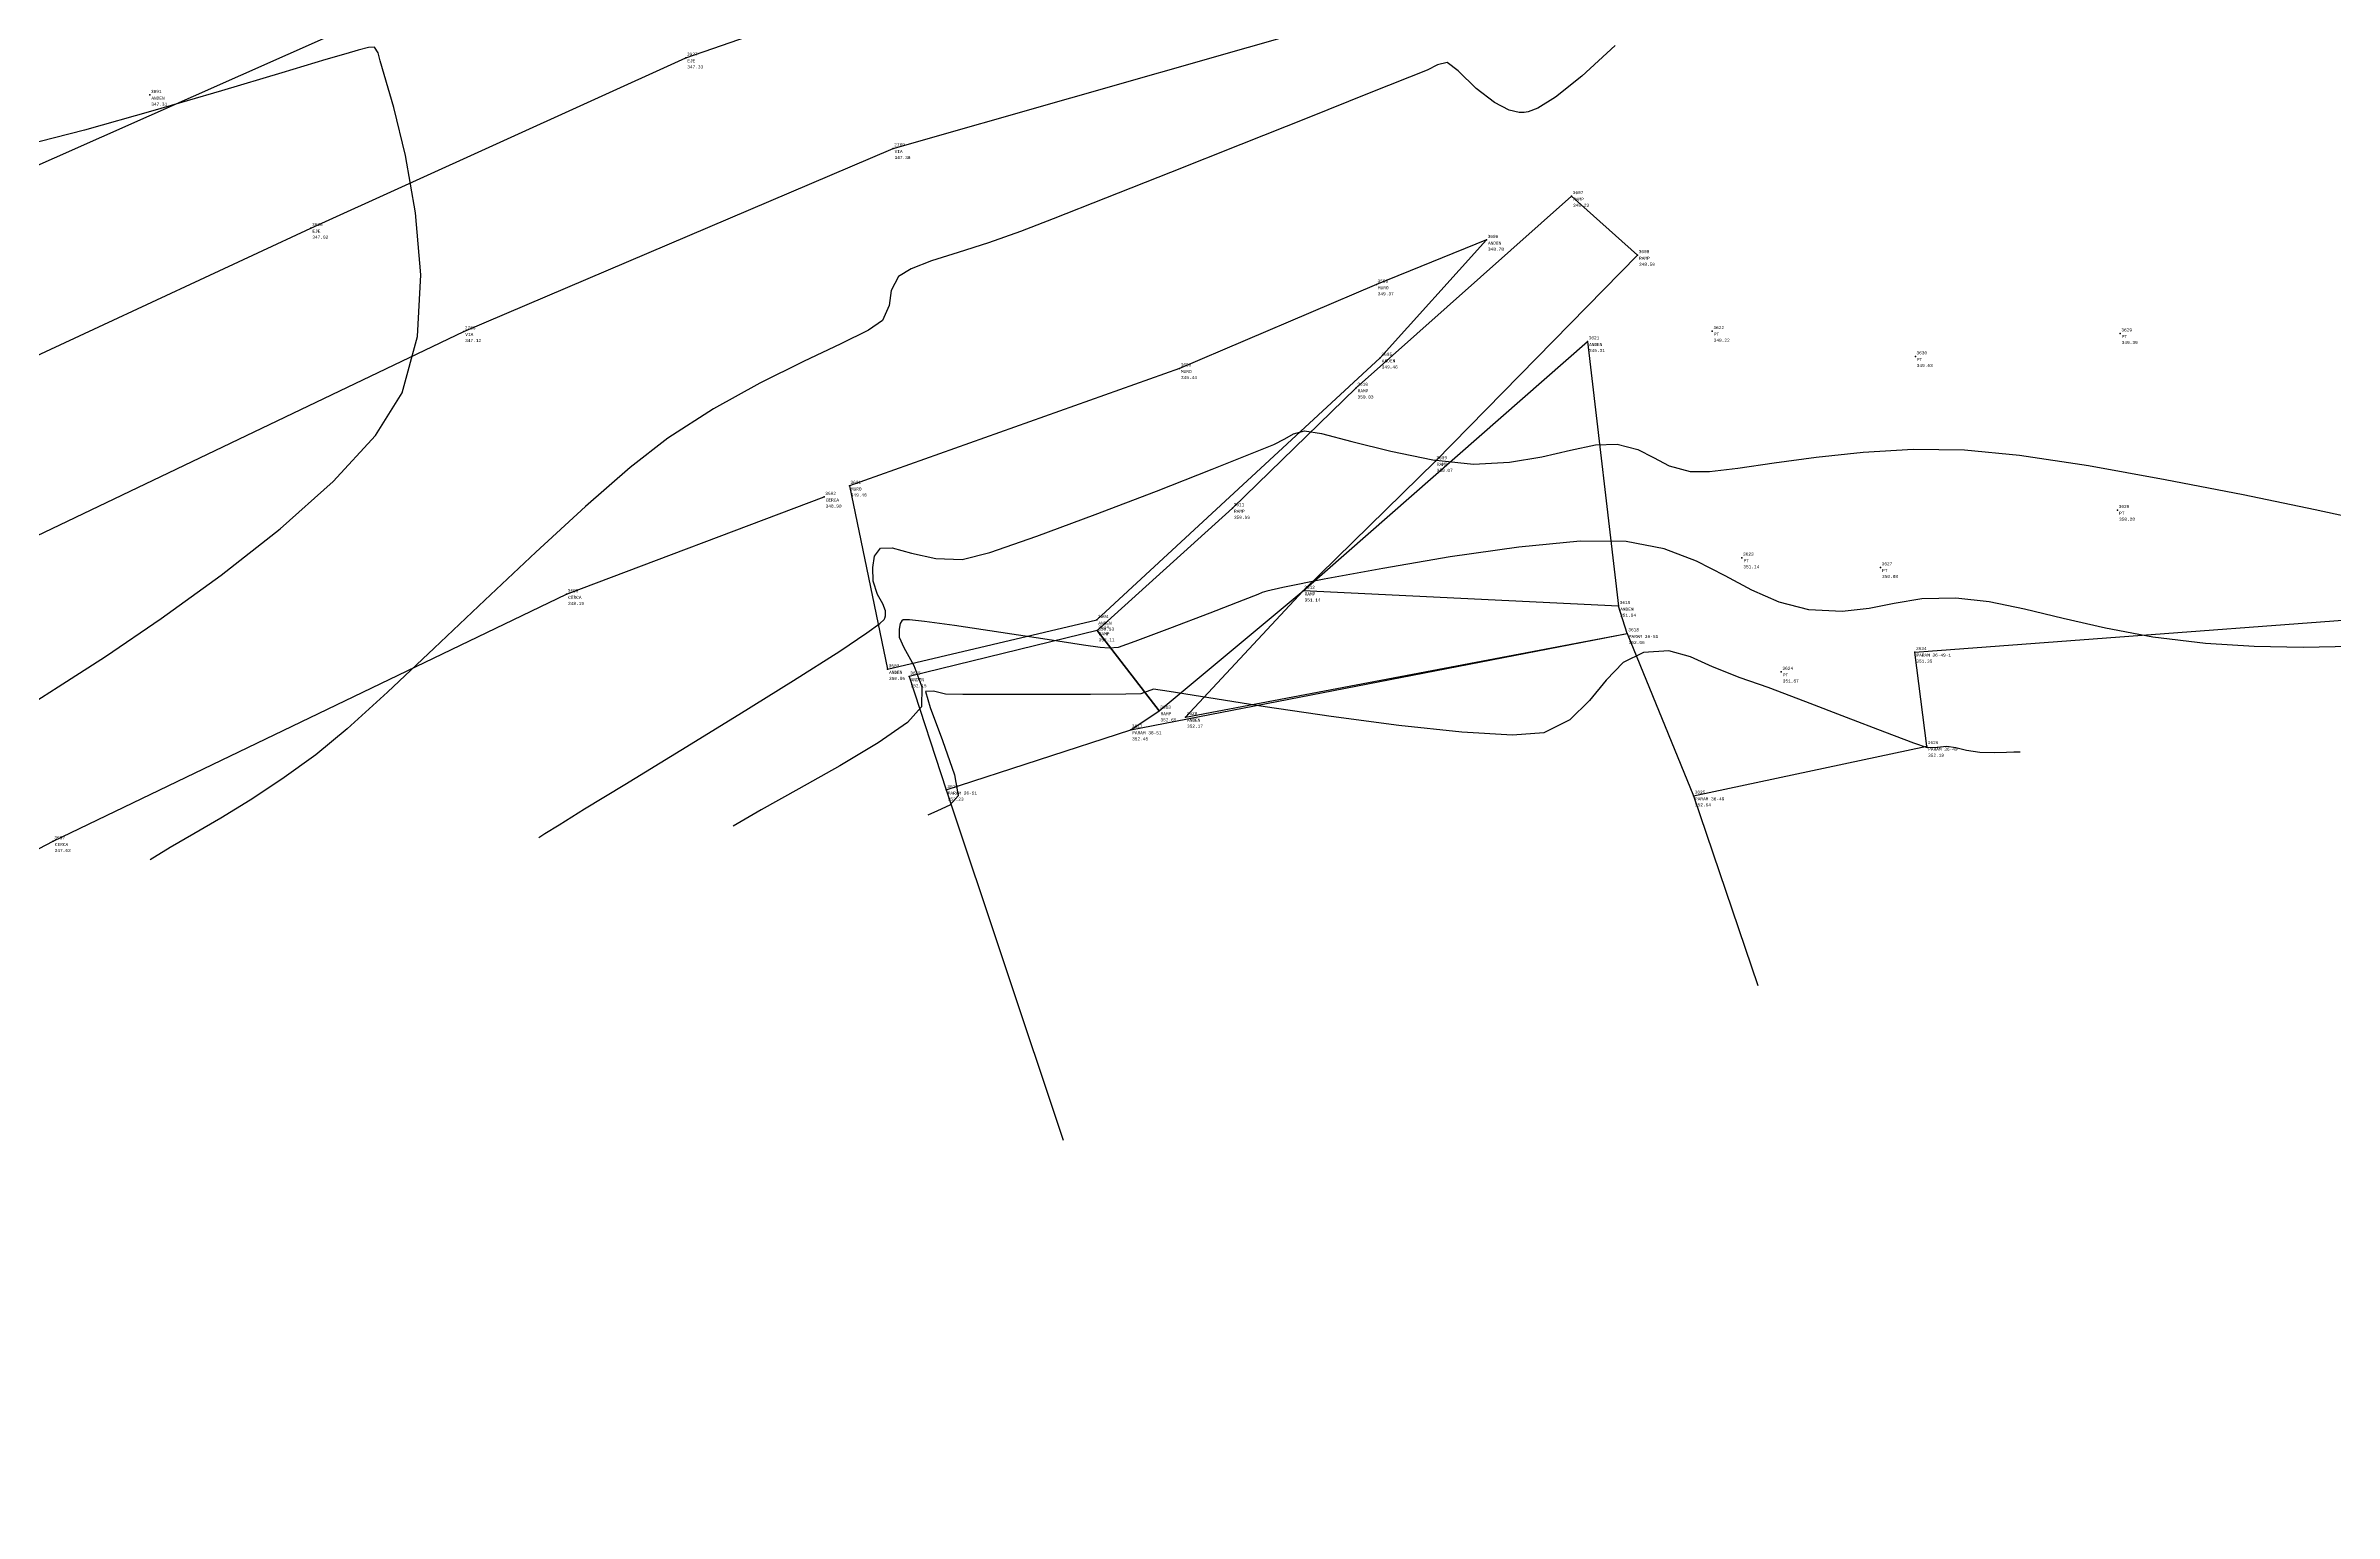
# Model space of a CAD drawing. Header units: metres. Extents: x 5050628 to 5051715, y 2427226 to 2427693.
# Drawn here: x 5051544.2 to 5051581.34, y 2427646.61 to 2427670.42 of the extents above; entities that cross this region are included whole.
import ezdxf
from ezdxf.enums import TextEntityAlignment as Align

# ---------------------------------------------------------------- set-up
doc = ezdxf.new("R2010")
doc.units = ezdxf.units.M
for name, color, linetype in [('1. Eje Vía', 7, 'Continuous'), ('Anden', 252, 'Continuous'), ('C-TOPO-MINR-N', 11, 'Continuous'), ('Cerca', 90, 'FENCELINE2'), ('CVL_PUNTO', 2, 'Continuous'), ('CVL_PUNTO_COR', 2, 'Continuous'), ('CVL_PUNTO_NUM', 2, 'Continuous'), ('Paramento', 7, 'Continuous'), ('Rampa', 253, 'Continuous'), ('Vía', 40, 'Continuous')]:
    doc.layers.add(name, color=color, linetype=linetype)
doc.styles.add('MONOTXT4', font='monotxt4.shx')
doc.linetypes.add('FENCELINE2', pattern='A,0.25,-0.1,[132,ltypeshp.shx,S=0.1,R=0,X=-0.1,Y=0],-0.1,1', length=1.45)

msp = doc.modelspace()

# ---------------------------------------------------------------- linework, layer by layer
at = {"layer": '1. Eje Vía', "elevation": 280.286, "flags": 128}
msp.add_lwpolyline([(5051542.476, 2427664.661), (5051548.504, 2427667.464), (5051554.589, 2427670.228), (5051560.516, 2427672.285), (5051567.305, 2427673.596), (5051573.644, 2427674.365), (5051580.454, 2427673.946), (5051586.673, 2427673.236), (5051592.858, 2427672.363), (5051600.825, 2427670.745), (5051607.092, 2427669.006), (5051613.712, 2427667.94), (5051620.059, 2427666.438), (5051626.599, 2427664.856), (5051632.613, 2427663.545), (5051638.513, 2427662.883), (5051644.52, 2427662.457), (5051650.851, 2427662.303), (5051656.955, 2427662.685), (5051664.269, 2427664.13)], dxfattribs=at)
at = {"layer": 'Anden', "flags": 128}
for points, elevation in [([(5051557.243, 2427663.28), (5051557.863, 2427660.304), (5051561.258, 2427661.104), (5051565.86, 2427665.358), (5051567.583, 2427667.271), (5051565.796, 2427666.546), (5051562.601, 2427665.186), (5051557.243, 2427663.28)], 349.949), ([(5051569.223, 2427665.624), (5051569.728, 2427661.33), (5051564.607, 2427661.576), (5051569.223, 2427665.624)], 349.776), ([(5051564.607, 2427661.576), (5051562.699, 2427659.529), (5051569.868, 2427660.887), (5051569.728, 2427661.33), (5051564.607, 2427661.576)], 351.61), ([(5051558.213, 2427660.185), (5051558.815, 2427658.345), (5051561.809, 2427659.323), (5051562.269, 2427659.632), (5051561.266, 2427660.931), (5051558.213, 2427660.185)], 352.612)]:
    msp.add_lwpolyline(points, dxfattribs=dict(at, elevation=elevation))
at = {"layer": 'C-TOPO-MINR-N', "color": 32, "linetype": 'Continuous', "lineweight": -3}
for points in [[(5051543.864, 2427659.675, 347.966), (5051544.405, 2427660.017, 347.966), (5051545.169, 2427660.513, 347.966), (5051546.077, 2427661.13, 347.966), (5051547.048, 2427661.832, 347.966), (5051548.004, 2427662.585, 347.966), (5051548.866, 2427663.352, 347.966), (5051549.553, 2427664.099, 347.966), (5051549.987, 2427664.792, 347.966), (5051550.233, 2427665.703, 347.966), (5051550.287, 2427666.704, 347.966), (5051550.204, 2427667.711, 347.966), (5051550.041, 2427668.644, 347.966), (5051549.853, 2427669.42, 347.966), (5051549.696, 2427669.959, 347.966), (5051549.626, 2427670.177, 347.966), (5051549.595, 2427670.306, 347.966), (5051549.537, 2427670.4, 347.966), (5051549.439, 2427670.395, 347.966), (5051549.271, 2427670.349, 347.966), (5051549.07, 2427670.293, 347.966), (5051548.749, 2427670.198, 347.966), (5051548.032, 2427669.982, 347.966), (5051547.051, 2427669.69, 347.966), (5051545.939, 2427669.366, 347.966), (5051544.83, 2427669.055, 347.966), (5051543.856, 2427668.802, 347.966)], [(5051569.67, 2427670.425, 348.966), (5051569.129, 2427669.929, 348.966), (5051568.703, 2427669.587, 348.966), (5051568.419, 2427669.411, 348.966), (5051568.26, 2427669.349, 348.966), (5051568.192, 2427669.339, 348.966), (5051568.111, 2427669.341, 348.966), (5051567.949, 2427669.379, 348.966), (5051567.711, 2427669.501, 348.966), (5051567.418, 2427669.73, 348.966), (5051567.121, 2427670.014, 348.966), (5051566.944, 2427670.15, 348.966), (5051566.786, 2427670.114, 348.966), (5051566.623, 2427670.026, 348.966), (5051566.334, 2427669.911, 348.966), (5051565.654, 2427669.64, 348.966), (5051564.702, 2427669.26, 348.966), (5051563.596, 2427668.82, 348.966), (5051562.456, 2427668.367, 348.966), (5051561.401, 2427667.948, 348.966), (5051560.549, 2427667.612, 348.966), (5051560.02, 2427667.406, 348.966), (5051559.499, 2427667.223, 348.966), (5051559.007, 2427667.068, 348.966), (5051558.578, 2427666.932, 348.966), (5051558.244, 2427666.805, 348.966), (5051558.039, 2427666.678, 348.966), (5051557.922, 2427666.449, 348.966), (5051557.891, 2427666.207, 348.966), (5051557.781, 2427665.963, 348.966), (5051557.551, 2427665.808, 348.966), (5051557.104, 2427665.586, 348.966), (5051556.498, 2427665.298, 348.966), (5051555.791, 2427664.946, 348.966), (5051555.038, 2427664.53, 348.966), (5051554.298, 2427664.054, 348.966), (5051553.688, 2427663.577, 348.966), (5051552.96, 2427662.943, 348.966), (5051552.157, 2427662.207, 348.966), (5051551.325, 2427661.423, 348.966), (5051550.507, 2427660.647, 348.966), (5051549.747, 2427659.934, 348.966), (5051549.091, 2427659.338, 348.966), (5051548.582, 2427658.915, 348.966), (5051548.034, 2427658.52, 348.966), (5051547.519, 2427658.18, 348.966), (5051547.041, 2427657.887, 348.966), (5051546.606, 2427657.634, 348.966), (5051546.222, 2427657.412, 348.966), (5051545.894, 2427657.214, 348.966)], [(5051552.204, 2427657.576, 350.966), (5051552.303, 2427657.639, 350.966), (5051552.532, 2427657.782, 350.966), (5051552.946, 2427658.037, 350.966), (5051553.597, 2427658.435, 350.966), (5051554.509, 2427658.993, 350.966), (5051555.451, 2427659.571, 350.966), (5051556.339, 2427660.123, 350.966), (5051557.086, 2427660.599, 350.966), (5051557.526, 2427660.893, 350.966), (5051557.735, 2427661.046, 350.966), (5051557.807, 2427661.111, 350.966), (5051557.82, 2427661.131, 350.966), (5051557.831, 2427661.172, 350.966), (5051557.83, 2427661.251, 350.966), (5051557.788, 2427661.365, 350.966), (5051557.698, 2427661.519, 350.966), (5051557.627, 2427661.733, 350.966), (5051557.622, 2427661.954, 350.966), (5051557.651, 2427662.137, 350.966), (5051557.751, 2427662.269, 350.966), (5051557.94, 2427662.274, 350.966), (5051558.254, 2427662.191, 350.966), (5051558.648, 2427662.1, 350.966), (5051559.075, 2427662.083, 350.966), (5051559.524, 2427662.201, 350.966), (5051560.288, 2427662.464, 350.966), (5051561.234, 2427662.815, 350.966), (5051562.226, 2427663.196, 350.966), (5051563.13, 2427663.551, 350.966), (5051563.809, 2427663.821, 350.966), (5051564.13, 2427663.95, 350.966), (5051564.309, 2427664.042, 350.966), (5051564.449, 2427664.123, 350.966), (5051564.631, 2427664.171, 350.966), (5051564.906, 2427664.128, 350.966), (5051565.399, 2427664.002, 350.966), (5051566.028, 2427663.844, 350.966), (5051566.713, 2427663.704, 350.966), (5051567.372, 2427663.635, 350.966), (5051567.958, 2427663.663, 350.966), (5051568.481, 2427663.753, 350.966), (5051568.945, 2427663.861, 350.966), (5051569.351, 2427663.944, 350.966), (5051569.702, 2427663.957, 350.966), (5051570.039, 2427663.873, 350.966), (5051570.294, 2427663.741, 350.966), (5051570.549, 2427663.606, 350.966), (5051570.887, 2427663.513, 350.966), (5051571.202, 2427663.514, 350.966), (5051571.664, 2427663.567, 350.966), (5051572.25, 2427663.652, 350.966), (5051572.935, 2427663.746, 350.966), (5051573.695, 2427663.827, 350.966), (5051574.506, 2427663.875, 350.966), (5051575.343, 2427663.867, 350.966), (5051576.232, 2427663.779, 350.966), (5051577.354, 2427663.609, 350.966), (5051578.599, 2427663.386, 350.966), (5051579.861, 2427663.139, 350.966), (5051581.032, 2427662.897, 350.966), (5051582.003, 2427662.688, 350.966)], [(5051581.618, 2427660.671, 351.966), (5051580.837, 2427660.66, 351.966), (5051580.042, 2427660.673, 351.966), (5051579.254, 2427660.72, 351.966), (5051578.397, 2427660.825, 351.966), (5051577.63, 2427660.969, 351.966), (5051576.941, 2427661.128, 351.966), (5051576.315, 2427661.278, 351.966), (5051575.739, 2427661.397, 351.966), (5051575.2, 2427661.459, 351.966), (5051574.646, 2427661.446, 351.966), (5051574.201, 2427661.374, 351.966), (5051573.795, 2427661.29, 351.966), (5051573.356, 2427661.24, 351.966), (5051572.814, 2427661.27, 351.966), (5051572.332, 2427661.392, 351.966), (5051571.89, 2427661.589, 351.966), (5051571.455, 2427661.823, 351.966), (5051570.992, 2427662.058, 351.966), (5051570.469, 2427662.256, 351.966), (5051569.85, 2427662.38, 351.966), (5051569.102, 2427662.383, 351.966), (5051568.107, 2427662.287, 351.966), (5051566.996, 2427662.128, 351.966), (5051565.9, 2427661.942, 351.966), (5051564.951, 2427661.764, 351.966), (5051564.28, 2427661.629, 351.966), (5051564.018, 2427661.574, 351.966), (5051563.945, 2427661.548, 351.966), (5051563.873, 2427661.52, 351.966), (5051563.635, 2427661.428, 351.966), (5051563.092, 2427661.217, 351.966), (5051562.44, 2427660.966, 351.966), (5051561.877, 2427660.754, 351.966), (5051561.603, 2427660.658, 351.966), (5051561.46, 2427660.647, 351.966), (5051561.314, 2427660.657, 351.966), (5051561.044, 2427660.696, 351.966), (5051560.451, 2427660.787, 351.966), (5051559.699, 2427660.902, 351.966), (5051558.95, 2427661.012, 351.966), (5051558.464, 2427661.078, 351.966), (5051558.219, 2427661.105, 351.966), (5051558.132, 2427661.109, 351.966), (5051558.115, 2427661.106, 351.966), (5051558.097, 2427661.09, 351.966), (5051558.07, 2427661.045, 351.966), (5051558.052, 2427660.957, 351.966), (5051558.05, 2427660.824, 351.966), (5051558.129, 2427660.657, 351.966), (5051558.287, 2427660.365, 351.966), (5051558.418, 2427660.019, 351.966), (5051558.414, 2427659.692, 351.966), (5051558.185, 2427659.442, 351.966), (5051557.709, 2427659.111, 351.966), (5051557.087, 2427658.738, 351.966), (5051556.421, 2427658.363, 351.966), (5051555.811, 2427658.023, 351.966), (5051555.359, 2427657.758, 351.966)], [(5051576.244, 2427658.961, 352.966), (5051576.214, 2427658.96, 352.966), (5051576.144, 2427658.958, 352.966), (5051576.021, 2427658.952, 352.966), (5051575.835, 2427658.947, 352.966), (5051575.591, 2427658.954, 352.966), (5051575.375, 2427658.987, 352.966), (5051575.2, 2427659.028, 352.966), (5051575.056, 2427659.052, 352.966), (5051574.898, 2427659.035, 352.966), (5051574.742, 2427659.027, 352.966), (5051574.519, 2427659.103, 352.966), (5051574.048, 2427659.282, 352.966), (5051573.428, 2427659.522, 352.966), (5051572.763, 2427659.778, 352.966), (5051572.152, 2427660.008, 352.966), (5051571.698, 2427660.167, 352.966), (5051571.253, 2427660.341, 352.966), (5051570.893, 2427660.504, 352.966), (5051570.545, 2427660.601, 352.966), (5051570.131, 2427660.578, 352.966), (5051569.8, 2427660.413, 352.966), (5051569.525, 2427660.129, 352.966), (5051569.254, 2427659.796, 352.966), (5051568.933, 2427659.486, 352.966), (5051568.511, 2427659.272, 352.966), (5051568.006, 2427659.234, 352.966), (5051567.184, 2427659.283, 352.966), (5051566.163, 2427659.393, 352.966), (5051565.06, 2427659.539, 352.966), (5051563.992, 2427659.696, 352.966), (5051563.078, 2427659.839, 352.966), (5051562.434, 2427659.942, 352.966), (5051562.178, 2427659.98, 352.966), (5051562.077, 2427659.943, 352.966), (5051561.976, 2427659.903, 352.966), (5051561.729, 2427659.898, 352.966), (5051561.157, 2427659.895, 352.966), (5051560.419, 2427659.893, 352.966), (5051559.674, 2427659.893, 352.966), (5051559.082, 2427659.895, 352.966), (5051558.802, 2427659.899, 352.966), (5051558.606, 2427659.947, 352.966), (5051558.48, 2427659.944, 352.966), (5051558.552, 2427659.683, 352.966), (5051558.752, 2427659.149, 352.966), (5051558.948, 2427658.59, 352.966), (5051559.008, 2427658.252, 352.966), (5051558.873, 2427658.1, 352.966), (5051558.675, 2427658.008, 352.966), (5051558.514, 2427657.939, 352.966)]]:
    msp.add_polyline3d(points, dxfattribs=at)
at = {"layer": 'Cerca', "elevation": 347.027, "flags": 128}
msp.add_lwpolyline([(5051523.024, 2427646.608), (5051528.388, 2427649.887), (5051534.761, 2427652.633), (5051538.313, 2427654.37), (5051544.324, 2427657.512), (5051552.655, 2427661.521), (5051556.835, 2427663.101)], dxfattribs=at)
at = {"layer": 'CVL_PUNTO', "color": 4}
for p in [(5051554.589, 2427670.228, 347.794), (5051554.589, 2427670.228, 347.794), (5051545.89, 2427669.624, 347.775), (5051545.89, 2427669.624, 347.775), (5051557.953, 2427668.758, 347.843), (5051557.953, 2427668.758, 347.843), (5051568.965, 2427667.982, 348.695), (5051568.965, 2427667.982, 348.695), (5051548.504, 2427667.464, 347.491), (5051548.504, 2427667.464, 347.491), (5051567.583, 2427667.271, 349.249), (5051567.583, 2427667.271, 349.249), (5051570.035, 2427667.024, 348.966), (5051570.035, 2427667.024, 348.966), (5051565.796, 2427666.546, 349.832), (5051565.796, 2427666.546, 349.832), (5051550.985, 2427665.788, 347.585), (5051550.985, 2427665.788, 347.585), (5051569.223, 2427665.624, 349.776), (5051569.223, 2427665.624, 349.776), (5051571.248, 2427665.792, 349.685), (5051571.248, 2427665.792, 349.685), (5051577.869, 2427665.754, 349.861), (5051577.869, 2427665.754, 349.861), (5051562.601, 2427665.186, 349.904), (5051562.601, 2427665.186, 349.904), (5051565.86, 2427665.358, 349.926), (5051565.86, 2427665.358, 349.926), (5051574.543, 2427665.382, 350.001), (5051574.543, 2427665.382, 350.001), (5051565.468, 2427664.871, 350.492), (5051565.468, 2427664.871, 350.492), (5051566.753, 2427663.68, 350.541), (5051566.753, 2427663.68, 350.541), (5051557.243, 2427663.28, 349.949), (5051557.243, 2427663.28, 349.949), (5051556.835, 2427663.101, 349.366), (5051556.835, 2427663.101, 349.366), (5051563.462, 2427662.918, 351.453), (5051563.462, 2427662.918, 351.453), (5051577.825, 2427662.887, 350.745), (5051577.825, 2427662.887, 350.745), (5051571.729, 2427662.115, 351.607), (5051571.729, 2427662.115, 351.607), (5051573.978, 2427661.958, 351.349), (5051573.978, 2427661.958, 351.349), (5051552.655, 2427661.521, 348.658), (5051552.655, 2427661.521, 348.658), (5051564.607, 2427661.576, 351.61), (5051564.607, 2427661.576, 351.61), (5051561.258, 2427661.104, 351.4), (5051561.258, 2427661.104, 351.4), (5051569.728, 2427661.33, 352.407), (5051569.728, 2427661.33, 352.407), (5051561.266, 2427660.931, 352.581), (5051561.266, 2427660.931, 352.581), (5051569.868, 2427660.887, 352.522), (5051569.868, 2427660.887, 352.522), (5051557.863, 2427660.304, 351.326), (5051557.863, 2427660.304, 351.326), (5051572.368, 2427660.262, 352.338), (5051572.368, 2427660.262, 352.338), (5051574.536, 2427660.584, 351.821), (5051574.536, 2427660.584, 351.821), (5051558.213, 2427660.185, 352.612), (5051558.213, 2427660.185, 352.612), (5051562.269, 2427659.632, 353.121), (5051562.269, 2427659.632, 353.121), (5051562.699, 2427659.529, 352.639), (5051562.699, 2427659.529, 352.639), (5051561.809, 2427659.323, 352.915), (5051561.809, 2427659.323, 352.915), (5051574.727, 2427659.057, 352.652), (5051574.727, 2427659.057, 352.652), (5051558.815, 2427658.345, 352.693), (5051558.815, 2427658.345, 352.693), (5051570.943, 2427658.251, 353.104), (5051570.943, 2427658.251, 353.104), (5051544.324, 2427657.512, 348.1), (5051544.324, 2427657.512, 348.1)]:
    msp.add_point(p, dxfattribs=at)
at = {"layer": 'Paramento', "elevation": 352.693, "flags": 128}
for points in [[(5051570.943, 2427658.251), (5051574.727, 2427659.057), (5051574.536, 2427660.584), (5051584.81, 2427661.349), (5051585.597, 2427656.352)], [(5051558.815, 2427658.345), (5051561.809, 2427659.323), (5051569.868, 2427660.887), (5051570.943, 2427658.251), (5051571.987, 2427655.174)], [(5051558.815, 2427658.345), (5051560.711, 2427652.663)]]:
    msp.add_lwpolyline(points, dxfattribs=at)
at = {"layer": 'Rampa', "elevation": 352.581, "flags": 128}
msp.add_lwpolyline([(5051561.266, 2427660.931), (5051562.269, 2427659.632), (5051564.607, 2427661.576), (5051566.753, 2427663.68), (5051570.035, 2427667.024), (5051568.965, 2427667.982), (5051565.468, 2427664.871), (5051563.462, 2427662.918), (5051561.266, 2427660.931)], dxfattribs=at)
at = {"layer": 'Vía'}
for points in [[(5051539.826, 2427666.605, 347), (5051549.625, 2427670.946, 347.52), (5051555.631, 2427673.303, 347.761), (5051565.749, 2427675.971, 348.211), (5051576.339, 2427677.199, 348.773), (5051586.265, 2427675.769, 349.278), (5051596.554, 2427673.957, 349.874), (5051605.708, 2427672.183, 350.457), (5051615.64, 2427669.519, 350.882), (5051624.468, 2427667.225, 351.456), (5051634.017, 2427665.419, 351.807), (5051643.567, 2427664.795, 352.519), (5051653.117, 2427664.749, 353.329), (5051662.959, 2427665.636, 354.373), (5051664.269, 2427664.13, 354.568), (5051664.726, 2427662.076, 354.665)], [(5051542.538, 2427661.743, 347.034), (5051550.985, 2427665.788, 347.585), (5051557.953, 2427668.758, 347.843), (5051566.606, 2427671.225, 348.22), (5051576.317, 2427672.094, 348.882), (5051585.407, 2427671.033, 349.303), (5051595.826, 2427669.249, 349.936), (5051603.512, 2427667.86, 350.397), (5051614.695, 2427665.254, 351.051), (5051622.818, 2427663.342, 351.533), (5051633.347, 2427661.296, 352.004), (5051642.598, 2427660.402, 352.641), (5051653.282, 2427660.147, 353.58), (5051664.726, 2427662.076, 354.665)]]:
    msp.add_polyline3d(points, dxfattribs=at)

# ---------------------------------------------------------------- texts
at = {"layer": 'CVL_PUNTO_COR', "color": 4, "style": 'MONOTXT4'}
for s, p in [('347.33', (5051554.612, 2427670.105, 347.794)), ('347.31', (5051545.913, 2427669.501, 347.775)), ('347.38', (5051557.976, 2427668.635, 347.843)), ('348.23', (5051568.988, 2427667.859, 348.695)), ('347.02', (5051548.527, 2427667.341, 347.491)), ('348.78', (5051567.606, 2427667.148, 349.249)), ('348.50', (5051570.058, 2427666.901, 348.966)), ('349.37', (5051565.819, 2427666.423, 349.832)), ('347.12', (5051551.008, 2427665.665, 347.585)), ('349.31', (5051569.246, 2427665.501, 349.776)), ('349.22', (5051571.271, 2427665.669, 349.685)), ('349.39', (5051577.892, 2427665.631, 349.861)), ('349.46', (5051565.883, 2427665.235, 349.926)), ('349.53', (5051574.566, 2427665.259, 350.001)), ('349.44', (5051562.624, 2427665.063, 349.904)), ('350.03', (5051565.491, 2427664.748, 350.492)), ('350.07', (5051566.776, 2427663.557, 350.541)), ('348.90', (5051556.858, 2427662.978, 349.366)), ('349.48', (5051557.266, 2427663.157, 349.949)), ('350.99', (5051563.485, 2427662.795, 351.453)), ('350.28', (5051577.848, 2427662.764, 350.745)), ('351.14', (5051571.752, 2427661.992, 351.607)), ('350.88', (5051574.001, 2427661.835, 351.349)), ('348.19', (5051552.678, 2427661.398, 348.658)), ('351.14', (5051564.63, 2427661.453, 351.61)), ('351.94', (5051569.751, 2427661.207, 352.407)), ('350.93', (5051561.281, 2427660.981, 351.4)), ('352.11', (5051561.289, 2427660.808, 352.581)), ('352.06', (5051569.891, 2427660.764, 352.522)), ('351.35', (5051574.559, 2427660.461, 351.821)), ('350.86', (5051557.886, 2427660.181, 351.326)), ('352.15', (5051558.236, 2427660.062, 352.612)), ('351.87', (5051572.391, 2427660.139, 352.338)), ('352.65', (5051562.292, 2427659.509, 353.121)), ('352.45', (5051561.832, 2427659.2, 352.915)), ('352.17', (5051562.722, 2427659.406, 352.639)), ('352.19', (5051574.75, 2427658.934, 352.652)), ('352.23', (5051558.838, 2427658.222, 352.693)), ('352.64', (5051570.966, 2427658.128, 353.104)), ('347.63', (5051544.347, 2427657.389, 348.1))]:
    msp.add_text(s, height=0.05, dxfattribs=at).set_placement(p, align=Align.TOP_LEFT)
at = {"layer": 'CVL_PUNTO_NUM', "color": 4, "style": 'MONOTXT4'}
for s, p in [('3937', (5051554.607, 2427670.246, 347.794)), ('3091', (5051545.908, 2427669.642, 347.775)), ('2769', (5051557.971, 2427668.776, 347.843)), ('3607', (5051568.983, 2427668, 348.695)), ('3936', (5051548.522, 2427667.482, 347.491)), ('3606', (5051567.601, 2427667.289, 349.249)), ('3608', (5051570.053, 2427667.042, 348.966)), ('3599', (5051565.814, 2427666.564, 349.832)), ('2766', (5051551.003, 2427665.806, 347.585)), ('3622', (5051571.266, 2427665.81, 349.685)), ('3629', (5051577.887, 2427665.772, 349.861)), ('3621', (5051569.241, 2427665.642, 349.776)), ('3630', (5051574.561, 2427665.4, 350.001)), ('3600', (5051562.619, 2427665.204, 349.904)), ('3605', (5051565.878, 2427665.376, 349.926)), ('3610', (5051565.486, 2427664.889, 350.492)), ('3609', (5051566.771, 2427663.698, 350.541)), ('3601', (5051557.261, 2427663.298, 349.949)), ('3602', (5051556.853, 2427663.119, 349.366)), ('3611', (5051563.48, 2427662.936, 351.453)), ('3628', (5051577.843, 2427662.905, 350.745)), ('3623', (5051571.747, 2427662.133, 351.607)), ('3627', (5051573.996, 2427661.976, 351.349)), ('3598', (5051552.673, 2427661.539, 348.658)), ('3612', (5051564.625, 2427661.594, 351.61)), ('3619', (5051569.746, 2427661.348, 352.407)), ('3604', (5051561.276, 2427661.122, 351.4)), ('3614', (5051561.284, 2427660.949, 352.581)), ('3618', (5051569.886, 2427660.905, 352.522)), ('3634', (5051574.554, 2427660.602, 351.821)), ('3603', (5051557.881, 2427660.322, 351.326)), ('3615', (5051558.231, 2427660.203, 352.612)), ('3624', (5051572.386, 2427660.28, 352.338)), ('3613', (5051562.287, 2427659.65, 353.121)), ('3620', (5051562.717, 2427659.547, 352.639)), ('3617', (5051561.827, 2427659.341, 352.915)), ('3626', (5051574.745, 2427659.075, 352.652)), ('3616', (5051558.833, 2427658.363, 352.693)), ('3625', (5051570.961, 2427658.269, 353.104)), ('3597', (5051544.342, 2427657.53, 348.1))]:
    msp.add_text(s, height=0.05, dxfattribs=at).set_placement(p, align=Align.BOTTOM_LEFT)
for s, p in [('EJE', (5051554.614, 2427670.203, 347.794)), ('ANDEN', (5051545.915, 2427669.599, 347.775)), ('VIA', (5051557.978, 2427668.733, 347.843)), ('RAMP', (5051568.99, 2427667.957, 348.695)), ('EJE', (5051548.529, 2427667.439, 347.491)), ('ANDEN', (5051567.608, 2427667.246, 349.249)), ('RAMP', (5051570.06, 2427666.999, 348.966)), ('MURO', (5051565.821, 2427666.521, 349.832)), ('VIA', (5051551.01, 2427665.763, 347.585)), ('ANDEN', (5051569.248, 2427665.599, 349.776)), ('PT', (5051571.273, 2427665.767, 349.685)), ('PT', (5051577.894, 2427665.729, 349.861)), ('MURO', (5051562.626, 2427665.161, 349.904)), ('ANDEN', (5051565.885, 2427665.333, 349.926)), ('PT', (5051574.568, 2427665.357, 350.001)), ('RAMP', (5051565.493, 2427664.846, 350.492)), ('RAMP', (5051566.778, 2427663.655, 350.541)), ('MURO', (5051557.268, 2427663.255, 349.949)), ('CERCA', (5051556.86, 2427663.076, 349.366)), ('RAMP', (5051563.487, 2427662.893, 351.453)), ('PT', (5051577.85, 2427662.862, 350.745)), ('PT', (5051571.754, 2427662.09, 351.607)), ('PT', (5051574.003, 2427661.933, 351.349)), ('CERCA', (5051552.68, 2427661.496, 348.658)), ('RAMP', (5051564.632, 2427661.551, 351.61)), ('ANDEN', (5051561.283, 2427661.079, 351.4)), ('ANDEN', (5051569.753, 2427661.305, 352.407)), ('RAMP', (5051561.291, 2427660.906, 352.581)), ('PARAM 36-51', (5051569.893, 2427660.862, 352.522)), ('ANDEN', (5051557.888, 2427660.279, 351.326)), ('PARAM 36-49-1', (5051574.561, 2427660.559, 351.821)), ('ANDEN', (5051558.238, 2427660.16, 352.612)), ('PT', (5051572.393, 2427660.237, 352.338)), ('RAMP', (5051562.294, 2427659.607, 353.121)), ('PARAM 36-51', (5051561.834, 2427659.298, 352.915)), ('ANDEN', (5051562.724, 2427659.504, 352.639)), ('PARAM 36-49', (5051574.752, 2427659.032, 352.652)), ('PARAM 36-51', (5051558.84, 2427658.32, 352.693)), ('PARAM 36-49', (5051570.968, 2427658.226, 353.104)), ('CERCA', (5051544.349, 2427657.487, 348.1))]:
    msp.add_text(s, height=0.05, dxfattribs=at).set_placement(p, align=Align.TOP_LEFT)

doc.saveas('drawing.dxf')
